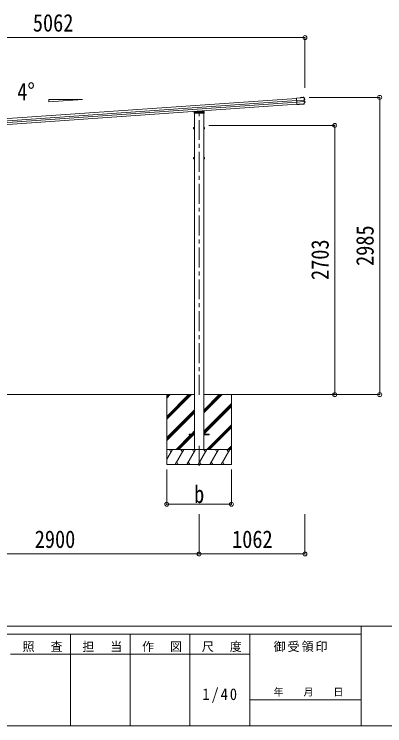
# Model space of a CAD drawing. Units: millimetres at full size, sheet at 1:40. Extents: x -11243 to 11243, y -7760 to 7760.
# Drawn here: x 3638 to 7357, y -7760 to -615 of the extents above; entities that cross this region are included whole.
import ezdxf
from ezdxf.enums import TextEntityAlignment as Align

# ---------------------------------------------------------------- set-up
doc = ezdxf.new("R2010")
doc.units = ezdxf.units.MM
doc.header["$LTSCALE"] = 40
doc.header["$PDMODE"] = 32
doc.header["$PDSIZE"] = 40
doc.linetypes.add('CHAIN1', pattern=[8, 5, -1, 1, -1])
doc.linetypes.add('DASHED1', pattern=[1.8, 1.2, -0.6])
for name, color, linetype, lineweight in [('0-0_0', 7, 'Continuous', 9), ('0-1_本体', 5, 'CHAIN1', 9), ('0-3_ELV2', 4, 'Continuous', 9), ('0-6_OTH_LINE', 6, 'Continuous', 9), ('0-7_SHAPE', 4, 'Continuous', 9), ('F-0_240', 7, 'Continuous', 9)]:
    doc.layers.add(name, color=color, linetype=linetype, lineweight=lineweight)
doc.styles.add('ＭＳ ゴシック', font='')
doc.styles.get('ＭＳ ゴシック').set_extended_font_data('MS Gothic')

msp = doc.modelspace()

# ---------------------------------------------------------------- linework, layer by layer
at = {"layer": '0-0_0'}
for p, q in [((2640.41, -4435.17), (5447.41, -4435.17)), ((5168.91, -4435.17), (5168.91, -5135.17)), ((5168.91, -4654.15), (5387.89, -4435.17)), ((5168.91, -4668.29), (5402.03, -4435.17)), ((5168.91, -4682.44), (5416.18, -4435.17)), ((5168.91, -4470.31), (5204.04, -4435.17)), ((5168.91, -4456.16), (5189.9, -4435.17)), ((5168.91, -4442.02), (5175.76, -4435.17)), ((5540.41, -4619.31), (5724.54, -4435.17)), ((5540.41, -4605.16), (5710.4, -4435.17)), ((5540.41, -4591.02), (5696.26, -4435.17)), ((5540.41, -4435.17), (6971.26, -4435.17)), ((5818.91, -4435.17), (5818.91, -5135.17)), ((5540.41, -4803.15), (5818.91, -4524.65)), ((5540.41, -4817.29), (5818.91, -4538.8)), ((5541.17, -4830.67), (5818.91, -4552.94)), ((5168.91, -4866.28), (5447.41, -4587.79)), ((5168.91, -4880.43), (5447.41, -4601.93)), ((5168.91, -4894.57), (5447.41, -4616.07)), ((5570.52, -4985.17), (5818.91, -4736.79)), ((5584.66, -4985.17), (5818.91, -4750.93)), ((5598.81, -4985.17), (5818.91, -4765.07)), ((5262.15, -4985.17), (5407.65, -4839.67)), ((5276.3, -4985.17), (5447.41, -4814.06)), ((5290.44, -4985.17), (5435.94, -4839.67)), ((5416.65, -4830.67), (5447.41, -4799.92)), ((5168.91, -4985.17), (5818.91, -4985.17)), ((5168.91, -5082.43), (5225.06, -4985.17)), ((5210.06, -5011.16), (5195.06, -4985.17)), ((5253.93, -5135.17), (5340.53, -4985.17)), ((5325.53, -5011.16), (5310.53, -4985.17)), ((5369.4, -5135.17), (5456, -4985.17)), ((5441, -5011.16), (5426, -4985.17)), ((5484.87, -5135.17), (5571.47, -4985.17)), ((5556.47, -5011.16), (5541.47, -4985.17)), ((5600.34, -5135.17), (5686.94, -4985.17)), ((5671.94, -5011.16), (5656.94, -4985.17)), ((5715.81, -5135.17), (5802.41, -4985.17)), ((5772.41, -4985.17), (5787.41, -5011.16)), ((5782.65, -4985.17), (5818.91, -4948.92)), ((5796.8, -4985.17), (5818.91, -4963.06)), ((5810.94, -4985.17), (5818.91, -4977.2)), ((5168.91, -5135.17), (5818.91, -5135.17)), ((5268.93, -5109.2), (5283.93, -5135.17)), ((5384.4, -5109.19), (5399.4, -5135.17)), ((5499.87, -5109.19), (5514.87, -5135.17)), ((5615.34, -5109.2), (5630.34, -5135.17)), ((5730.81, -5109.2), (5745.81, -5135.17))]:
    msp.add_line(p, q, dxfattribs=at)
at = {"layer": '0-1_本体'}
for p, q in [((5493.91, -4437.67), (5493.91, -1576.99)), ((5493.91, -4949.05), (5493.91, -5178.05))]:
    msp.add_line(p, q, dxfattribs=at)
at = {"layer": '0-3_ELV2'}
for p, q in [((6471.13, -1460.76), (1608.57, -1800.79)), ((6472.55, -1481.07), (1609.99, -1821.1)), ((6473.75, -1498.31), (1611.19, -1838.33)), ((6510.21, -1454.85), (6470.91, -1457.59)), ((6475.41, -1522.04), (6470.91, -1457.59)), ((6471.01, -1459.09), (6511.81, -1456.24)), ((6472.58, -1481.55), (6545.49, -1476.45)), ((6545.57, -1477.68), (6472.67, -1482.78)), ((6546.54, -1491.55), (6473.64, -1496.65)), ((6473.72, -1497.88), (6546.63, -1492.78)), ((6522.77, -1449.56), (6509.9, -1450.46)), ((6509.9, -1450.46), (6510.21, -1454.85)), ((6522.88, -1451.06), (6511.5, -1451.85)), ((6511.81, -1456.24), (6511.5, -1451.85)), ((6511.5, -1451.85), (6512.08, -1452.44)), ((6512.53, -1456.86), (6511.81, -1456.24)), ((6522.89, -1451.09), (6521.58, -1451.18)), ((6521.58, -1451.18), (6521.72, -1453.14)), ((6521.72, -1453.14), (6538.68, -1451.95)), ((6522.88, -1451.06), (6522.77, -1449.56)), ((6522.77, -1449.56), (6522.97, -1450.16)), ((6522.88, -1451.06), (6522.89, -1451.09)), ((6522.89, -1451.09), (6522.92, -1451.55)), ((6537.27, -1450.55), (6522.92, -1451.55)), ((6527.1, -1451.26), (6527.21, -1452.76)), ((6533.19, -1452.34), (6533.09, -1450.84)), ((6537.02, -1449.17), (6537.14, -1448.55)), ((6542.31, -1448.19), (6537.14, -1448.55)), ((6537.27, -1450.55), (6537.24, -1450.08)), ((6538.68, -1451.95), (6538.54, -1449.99)), ((6546.98, -1476.35), (6547.89, -1476.28)), ((6547.35, -1477.67), (6547.86, -1477.64)), ((6547.53, -1492.66), (6547.75, -1492.65)), ((6553.8, -1474.7), (6547.89, -1476.28)), ((6547.89, -1476.28), (6549.03, -1492.62)), ((6548.12, -1492.68), (6549.03, -1492.62)), ((6548.81, -1491.28), (6548.3, -1491.32)), ((6548.56, -1477.48), (6549.48, -1477.41)), ((6549.03, -1492.62), (6555.08, -1493.36)), ((6549.53, -1491.34), (6550.45, -1491.28)), ((6475.17, -1518.62), (1612.61, -1858.64)), ((6492.07, -1519.37), (6475.31, -1520.54)), ((6482.87, -1521.12), (6475.38, -1521.64)), ((6492.17, -1520.87), (6475.41, -1522.04)), ((6482.89, -1521.51), (6482.79, -1520.01)), ((6492.07, -1519.37), (6492.24, -1518.99)), ((6492.07, -1519.37), (6492.17, -1520.87)), ((6492.17, -1520.87), (6492.35, -1520.49)), ((6492.24, -1518.99), (6498.23, -1518.57)), ((6492.24, -1518.99), (6492.35, -1520.49)), ((6492.35, -1520.49), (6498.33, -1520.07)), ((6498.23, -1518.57), (6498.45, -1518.92)), ((6545.52, -1515.63), (6498.45, -1518.92)), ((6498.45, -1518.92), (6498.56, -1520.42)), ((6544.7, -1517.19), (6498.56, -1520.42)), ((5444.98, -1599.61), (5493.91, -1596.18)), ((5445.5, -1591.1), (5493.91, -1587.71)), ((5447.41, -4985.17), (5447.41, -1610.11)), ((5493.91, -1587.71), (5542.33, -1591.1)), ((5493.91, -1587.71), (5493.91, -1588.66)), ((5493.91, -1596.18), (5542.85, -1599.61)), ((5493.91, -1596.18), (5493.91, -1597.13)), ((5523.73, -1585.18), (5524.01, -1589.82)), ((5540.41, -4985.17), (5540.41, -1610.11)), ((5543.26, -1592.04), (5544.36, -1610.11)), ((5438.71, -1753.41), (5439.29, -1752.41)), ((5438.71, -1753.41), (5438.71, -1766.41)), ((5438.71, -1766.41), (5439.29, -1767.42)), ((5444.21, -1752.41), (5439.29, -1752.41)), ((5444.21, -1756.16), (5439.29, -1756.16)), ((5444.21, -1763.67), (5439.29, -1763.67)), ((5444.21, -1767.42), (5439.29, -1767.42)), ((5444.2, -1760.21), (5445.81, -1760.21)), ((5444.21, -1752.21), (5444.21, -1767.22)), ((5445.81, -1752.66), (5444.21, -1752.66)), ((5444.21, -1759.21), (5445.81, -1759.21)), ((5444.21, -1766.76), (5445.81, -1766.76)), ((5542.01, -1752.66), (5543.61, -1752.66)), ((5543.61, -1759.21), (5542.01, -1759.21)), ((5543.62, -1760.21), (5542.01, -1760.21)), ((5543.61, -1766.76), (5542.01, -1766.76)), ((5543.61, -1752.21), (5543.61, -1767.22)), ((5543.61, -1752.21), (5548.53, -1752.21)), ((5543.61, -1755.96), (5548.53, -1755.96)), ((5543.61, -1763.47), (5548.53, -1763.47)), ((5543.61, -1767.22), (5548.53, -1767.22)), ((5549.11, -1753.21), (5548.53, -1752.21)), ((5549.11, -1766.21), (5548.53, -1767.22)), ((5549.11, -1753.21), (5549.11, -1766.21)), ((5438.71, -2053.41), (5439.29, -2052.41)), ((5438.71, -2053.41), (5438.71, -2066.41)), ((5438.71, -2066.41), (5439.29, -2067.42)), ((5444.21, -2052.41), (5439.29, -2052.41)), ((5444.21, -2056.16), (5439.29, -2056.16)), ((5444.21, -2063.67), (5439.29, -2063.67)), ((5444.21, -2067.42), (5439.29, -2067.42)), ((5444.2, -2060.21), (5445.81, -2060.21)), ((5444.21, -2052.21), (5444.21, -2067.22)), ((5445.81, -2052.66), (5444.21, -2052.66)), ((5444.21, -2059.21), (5445.81, -2059.21)), ((5444.21, -2066.76), (5445.81, -2066.76)), ((5542.01, -2052.66), (5543.61, -2052.66)), ((5543.61, -2059.21), (5542.01, -2059.21)), ((5543.62, -2060.21), (5542.01, -2060.21)), ((5543.61, -2066.76), (5542.01, -2066.76)), ((5543.61, -2052.21), (5543.61, -2067.22)), ((5543.61, -2052.21), (5548.53, -2052.21)), ((5543.61, -2055.96), (5548.53, -2055.96)), ((5543.61, -2063.47), (5548.53, -2063.47)), ((5543.61, -2067.22), (5548.53, -2067.22)), ((5549.11, -2053.21), (5548.53, -2052.21)), ((5549.11, -2066.21), (5548.53, -2067.22)), ((5549.11, -2053.21), (5549.11, -2066.21)), ((5393.91, -4830.67), (5447.41, -4830.67)), ((5593.91, -4830.67), (5540.41, -4830.67))]:
    msp.add_line(p, q, dxfattribs=at)
at = {"layer": '0-3_ELV2', "linetype": 'DASHED1'}
for p, q in [((5445.05, -1599.61), (5542.78, -1599.61)), ((5447.52, -1592.96), (5446.47, -1610.11)), ((5446.94, -1602.41), (5451.91, -1602.41)), ((5446.99, -1601.61), (5540.84, -1601.61)), ((5493.91, -1598.19), (5447, -1601.47)), ((5493.91, -1589.72), (5447.52, -1592.96)), ((5450.71, -1592.74), (5450.71, -1606.38)), ((5450.71, -1606.38), (5451.71, -1608.11)), ((5536.11, -1608.11), (5451.71, -1608.11)), ((5451.91, -1592.66), (5451.91, -1608.11)), ((5453.41, -1601.02), (5453.41, -1608.11)), ((5456.51, -1601.61), (5456.51, -1608.11)), ((5456.64, -1601.61), (5456.64, -1608.11)), ((5456.91, -1600.78), (5456.91, -1608.11)), ((5456.91, -1606.38), (5459.91, -1606.38)), ((5459.91, -1600.57), (5459.91, -1608.11)), ((5463.15, -1600.55), (5463.84, -1589.37)), ((5465.85, -1589.23), (5464.57, -1610.11)), ((5467.91, -1599.61), (5467.91, -1601.61)), ((5472.41, -1602.41), (5472.41, -1599.69)), ((5473.91, -1602.41), (5472.41, -1602.41)), ((5473.91, -1599.59), (5473.91, -1602.41)), ((5540.31, -1592.96), (5493.91, -1589.72)), ((5540.83, -1601.47), (5493.91, -1598.19)), ((5513.91, -1602.41), (5513.91, -1599.59)), ((5513.91, -1602.41), (5515.41, -1602.41)), ((5515.41, -1599.69), (5515.41, -1602.41)), ((5519.91, -1601.61), (5519.91, -1599.61)), ((5521.73, -1585.32), (5523.25, -1610.11)), ((5524.01, -1589.82), (5524.67, -1600.55)), ((5527.91, -1600.57), (5527.91, -1608.11)), ((5527.91, -1606.38), (5530.91, -1606.38)), ((5530.91, -1600.78), (5530.91, -1608.11)), ((5531.18, -1601.61), (5531.18, -1608.11)), ((5531.31, -1601.61), (5531.31, -1608.11)), ((5534.41, -1601.02), (5534.41, -1608.11)), ((5535.91, -1592.66), (5535.91, -1608.11)), ((5535.91, -1602.41), (5540.89, -1602.41)), ((5536.11, -1608.11), (5537.11, -1606.38)), ((5537.11, -1592.74), (5537.11, -1606.38)), ((5541.36, -1610.11), (5540.31, -1592.96))]:
    msp.add_line(p, q, dxfattribs=at)
at = {"layer": '0-3_ELV2'}
for points in [[(6542.74, -1449.67), (6537.24, -1450.05), (6537.14, -1448.55)], [(6538.54, -1449.99), (6537.24, -1450.08), (6537.24, -1450.05)], [(6543.89, -1450.32), (6549.41, -1461.55), (6554.65, -1472.91)], [(6556.08, -1495.22), (6550.92, -1505.48), (6545.52, -1515.63)], [(6554.19, -1476.15), (6549.48, -1477.41), (6550.45, -1491.28), (6555.26, -1491.87)], [(6498.23, -1518.57), (6498.33, -1520.07), (6498.56, -1520.42)], [(5544.36, -1610.11), (5443.46, -1610.11), (5444.57, -1592.04)], [(5447.41, -1751.21), (5445.81, -1751.21), (5445.81, -1768.21), (5447.41, -1768.21)], [(5540.41, -1751.21), (5542.01, -1751.21), (5542.01, -1768.21), (5540.41, -1768.21)], [(5447.41, -2051.21), (5445.81, -2051.21), (5445.81, -2068.21), (5447.41, -2068.21)], [(5540.41, -2051.21), (5542.01, -2051.21), (5542.01, -2068.21), (5540.41, -2068.21)], [(5393.91, -4830.67), (5393.91, -4839.67), (5447.41, -4839.67)], [(5593.91, -4830.67), (5593.91, -4839.67), (5540.41, -4839.67)]]:
    msp.add_lwpolyline(points, dxfattribs=at)
for centre, radius, start, end in [((6542.53, -1451.38), 3.19, 26.86597, 94.02466), ((6542.82, -1450.86), 1.2, 26.89869, 94.02902), ((6097.55, -1676.76), 502, 24.03393, 26.8619), ((6106.47, -1275.34), 502, 331.41438, 333.93986), ((6553.46, -1473.44), 1.3, 285.12702, 24.10936), ((6553.47, -1473.44), 2.8, 285, 24.03393), ((6554.91, -1494.65), 1.3, 333.87402, 82.86161), ((6554.92, -1494.65), 2.8, 333.93986, 83), ((6544.48, -1514.01), 3.19, 273.987, 331.41712), ((5445.05, -1600.6), 1, 94, 176.5), ((5445.57, -1592.1), 1, 94, 176.5), ((5542.26, -1592.1), 1, 3.5, 86), ((5542.78, -1600.6), 1, 3.5, 86), ((5442.03, -1754.28), 3.32, 145.61575, 214.38425), ((5451.13, -1759.91), 12.42, 162.41205, 197.58795), ((5442.03, -1765.54), 3.32, 145.61575, 214.38425), ((5545.79, -1754.08), 3.32, 325.61575, 34.38425), ((5536.69, -1759.71), 12.42, 342.41205, 17.58795), ((5545.79, -1765.34), 3.32, 325.61575, 34.38425), ((5442.03, -2054.28), 3.32, 145.61575, 214.38425), ((5451.13, -2059.91), 12.42, 162.41205, 197.58795), ((5442.03, -2065.54), 3.32, 145.61575, 214.38425), ((5545.79, -2054.08), 3.32, 325.61575, 34.38425), ((5536.69, -2059.71), 12.42, 342.41205, 17.58795), ((5545.79, -2065.34), 3.32, 325.61575, 34.38425)]:
    msp.add_arc(centre, radius, start, end, dxfattribs=at)
at = {"layer": '0-3_ELV2', "linetype": 'DASHED1'}
for centre, start, end in [((5445.05, -1600.61), 90, 176.5), ((5542.78, -1600.61), 3.5, 90)]:
    msp.add_arc(centre, 1, start, end, dxfattribs=at)
at = {"layer": '0-3_ELV2'}
for centre, major_axis, ratio, start_param, end_param in [((6512.16, -1453.63), (-0.08, 1.2), 0.052408, 5.1044164, 6.2220988), ((6501.35, -1645.62), (-34.91, 499.28), 0.052408, 5.0964197, 5.1044164), ((6523.19, -1453.34), (-0.22, 3.19), 0.016053, 5.3122341, 6.2220988), ((6537.24, -1452.36), (-0.22, 3.19), 0.016053, 0.0610865, 0.9709512), ((6545.51, -1476.74), (1.5, 0.1), 0.19438, 0.8222243, 1.5707963), ((6545.62, -1478.27), (2.99, 0.21), 0.19438, 0.9410649, 1.5707963), ((6545.51, -1476.74), (1.48, 0.4), 0.014741, 0.0756738, 0.8193583), ((6546.5, -1490.97), (2.99, 0.21), 0.19438, 4.712389, 5.3421204), ((6546.61, -1492.49), (1.5, 0.1), 0.19438, 4.712389, 5.3570179), ((6546.61, -1492.49), (1.52, -0.19), 0.014741, 5.567803, 6.2075115), ((6545.62, -1478.27), (2.95, 0.79), 0.014741, 0.0756738, 0.7041788), ((6546.5, -1490.97), (3.03, -0.37), 0.014741, 5.5790065, 6.2075115)]:
    msp.add_ellipse(centre, major_axis=major_axis, ratio=ratio, start_param=start_param, end_param=end_param, dxfattribs=at)
at = {"layer": '0-6_OTH_LINE'}
for p, q in [((6555.7, -850.09), (1493.86, -850.09)), ((6555.7, -850.09), (6555.7, -1355.06)), ((7306.63, -1450.09), (6597.69, -1450.09)), ((7306.63, -4435.17), (7306.63, -1450.09)), ((6855.63, -1732.41), (5590.41, -1732.41)), ((6855.63, -1732.41), (6855.63, -4435.17)), ((7306.63, -4435.17), (5590.41, -4435.17)), ((6855.63, -4435.17), (6597.69, -4435.17)), ((5168.91, -5535.17), (5168.91, -5185.18)), ((5818.91, -5535.17), (5818.91, -5185.18)), ((5168.91, -5535.17), (5818.91, -5535.17)), ((5493.81, -6035.18), (5493.81, -5635.18)), ((6555.81, -6035.18), (6555.81, -5635.18)), ((2593.81, -6035.18), (5493.81, -6035.18)), ((5493.81, -6035.18), (6555.81, -6035.18))]:
    msp.add_line(p, q, dxfattribs=at)
for p in [(6555.7, -850.09), (7306.63, -1450.09), (6855.63, -1732.41), (6855.63, -4435.17), (7306.63, -4435.17), (5168.91, -5535.17), (5818.91, -5535.17), (5493.81, -6035.18), (6555.81, -6035.18)]:
    msp.add_point(p, dxfattribs=at)
at = {"layer": '0-7_SHAPE'}
for p, q in [((3986.65, -1471.71), (4322.65, -1471.71)), ((3986.65, -1495.21), (3986.65, -1471.71)), ((4322.65, -1471.71), (3986.65, -1495.21))]:
    msp.add_line(p, q, dxfattribs=at)
at = {"layer": 'F-0_240', "color": 5}
for p, q in [((-11242.74, -6760), (10677.26, -6760)), ((7121.58, -6760), (7121.58, -7760)), ((-11242.74, -6840), (7121.58, -6840)), ((4201.58, -6840), (4201.58, -7760)), ((4801.58, -6840), (4801.58, -7760)), ((5401.58, -6840), (5401.58, -7760)), ((6001.58, -6840), (6001.58, -7760)), ((3601.58, -7040), (6001.58, -7040)), ((6001.58, -7500), (7121.58, -7500)), ((-11242.74, -7760), (10677.26, -7760))]:
    msp.add_line(p, q, dxfattribs=at)

# ---------------------------------------------------------------- texts
at = {"layer": '0-6_OTH_LINE', "color": 7, "style": 'ＭＳ ゴシック', "width": 0.85}
for s, p in [('5062', (3824.78, -842.09)), ('b', (5443.91, -5575.17)), ('2900', (3843.81, -6027.18)), ('1062', (5824.81, -6027.18))]:
    msp.add_text(s, height=176, dxfattribs=at).set_placement(p, align=Align.BOTTOM_LEFT)
for s, p in [('2985', (7298.63, -3142.63)), ('2703', (6847.63, -3283.79))]:
    msp.add_text(s, height=176, rotation=90, dxfattribs=at).set_placement(p, align=Align.BOTTOM_LEFT)
at = {"layer": '0-7_SHAPE', "color": 7, "style": 'ＭＳ ゴシック', "width": 0.85}
msp.add_text('4°', height=176, dxfattribs=at).set_placement((3668.37, -1532.93), align=Align.BOTTOM_LEFT)
at = {"layer": 'F-0_240', "style": 'ＭＳ ゴシック'}
msp.add_text('年\u3000\u3000月\u3000\u3000日', height=73.31, dxfattribs=at).set_placement((6241.58, -7480), align=Align.BOTTOM_LEFT)
at = {"layer": 'F-0_240', "attachment_point": 7, "style": 'ＭＳ ゴシック'}
for s, insert, char_height in [('\\T1.17;照\u3000査', (3721.58, -7020), 87.98), ('\\T1.17;担\u3000当', (4321.58, -7020), 87.98), ('\\T1.17;作\u3000図', (4921.58, -7020), 87.98), ('\\T1.17;尺\u3000度', (5521.58, -7020), 87.98), ('\\T1.17;御受領印', (6241.58, -7020), 87.98), ('\\T1.28;\\W0.9;1/40', (5526.58, -7530), 117.3)]:
    msp.add_mtext(s, dxfattribs=dict(at, insert=insert, char_height=char_height))

doc.saveas('drawing.dxf')
